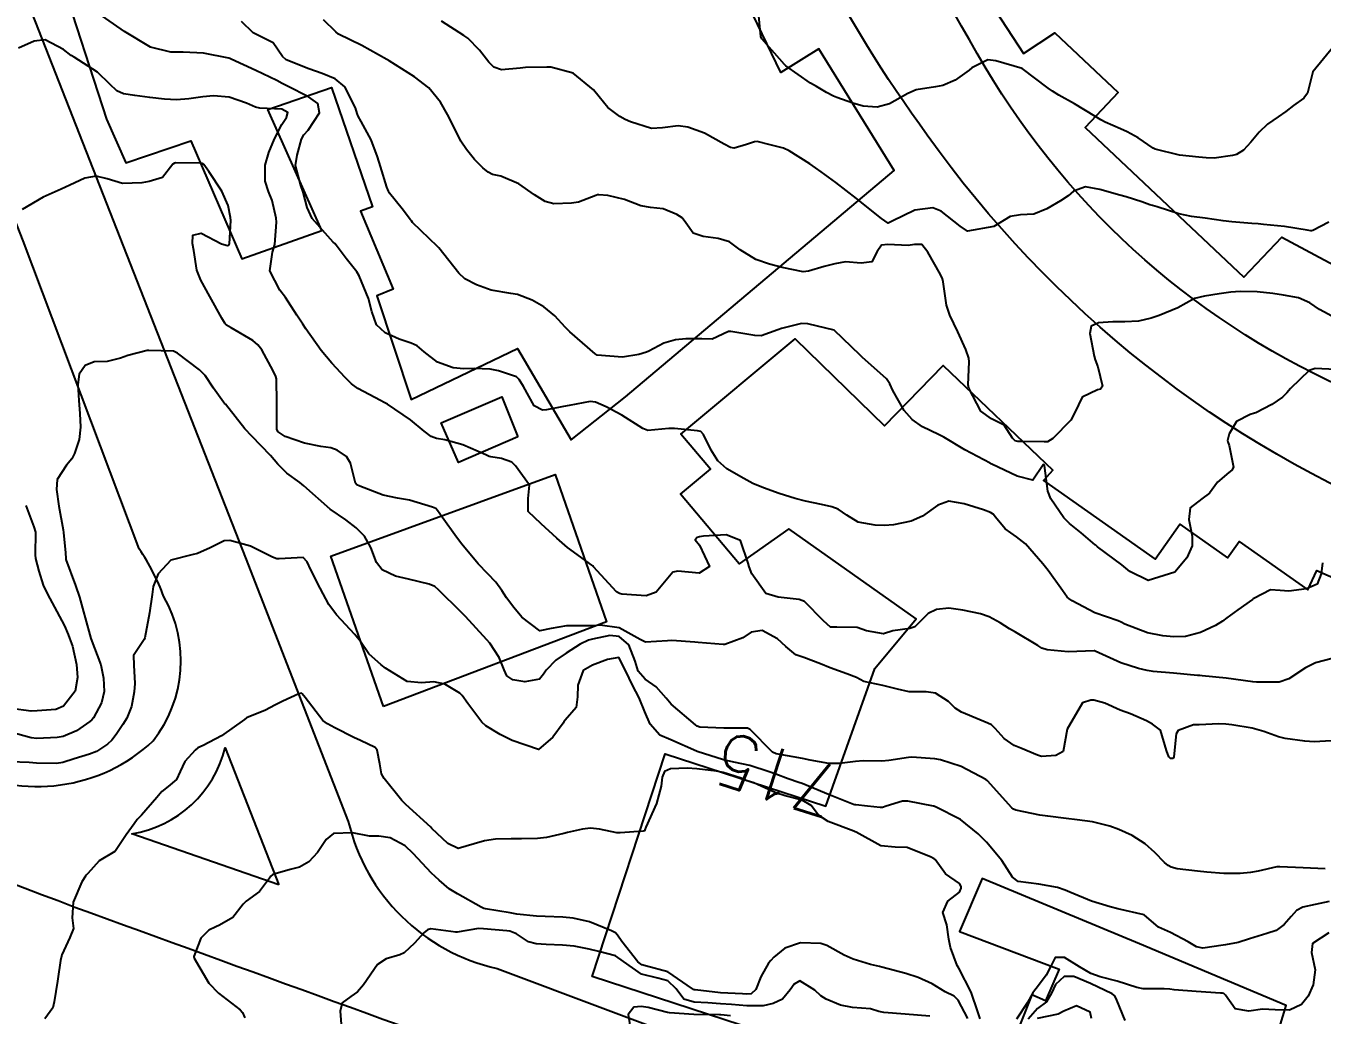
# Model space of a CAD drawing. Header units: metres. Extents: x 292545 to 299085, y 7450245 to 7463078.
# Drawn here: x 292804.7 to 292902.8, y 7462855.1 to 7462930.1 of the extents above; entities that cross this region are included whole.
import ezdxf
from ezdxf.enums import TextEntityAlignment as Align

# ---------------------------------------------------------------- set-up
doc = ezdxf.new("R2010")
doc.units = ezdxf.units.M
for name, color, linetype in [('Cotas', 45, 'Continuous'), ('Curvas de Nivel 1m', 11, 'Continuous'), ('Curvas de Nivel 5m', 15, 'Continuous'), ('Edificações', 30, 'Continuous'), ('Vias Primárias', 230, 'Continuous')]:
    doc.layers.add(name, color=color, linetype=linetype)
doc.styles.add('Style-STANDARD', font='STANDARD.shx')

msp = doc.modelspace()

# ---------------------------------------------------------------- linework, layer by layer
at = {"layer": 'Curvas de Nivel 1m', "flags": 128}
for points, elevation in [([(292902.843, 7462889.376), (292902.733, 7462888.559), (292902.442, 7462887.764), (292901.641, 7462887.41), (292900.299, 7462887.25), (292899.64, 7462887.286), (292898.915, 7462887.332), (292897.634, 7462886.692), (292897.592, 7462886.662), (292897.538, 7462886.621), (292896.437, 7462885.815), (292895.611, 7462885.212), (292895.282, 7462884.971), (292894.755, 7462884.653), (292893.597, 7462884.117), (292892.473, 7462883.803), (292891.594, 7462883.79), (292890.756, 7462883.864), (292889.597, 7462884.086), (292887.89, 7462884.737), (292887.605, 7462884.881), (292887.363, 7462884.986), (292885.615, 7462885.596), (292883.901, 7462886.514), (292883.631, 7462886.689), (292883.512, 7462886.791), (292883.15, 7462887.282), (292882.078, 7462888.806), (292881.661, 7462889.321), (292880.368, 7462890.823), (292879.688, 7462891.359), (292878.816, 7462891.965), (292878.078, 7462892.854), (292877.913, 7462893.065), (292877.706, 7462893.194), (292877.175, 7462893.399), (292875.713, 7462893.864), (292874.56, 7462894.046), (292873.712, 7462893.767), (292872.552, 7462892.917), (292871.699, 7462892.54), (292870.375, 7462892.265), (292869.696, 7462892.227), (292868.97, 7462892.236), (292867.698, 7462892.461), (292866.839, 7462892.989), (292866.176, 7462893.462), (292865.709, 7462893.628), (292864.908, 7462893.81), (292863.713, 7462894.054), (292862.932, 7462894.248), (292861.719, 7462894.636), (292860.519, 7462895.062), (292859.728, 7462895.408), (292859.041, 7462895.769), (292857.744, 7462896.508), (292857.056, 7462897.1), (292856.567, 7462897.913), (292855.993, 7462899.117), (292855.776, 7462899.34), (292855.525, 7462899.375), (292853.779, 7462899.556), (292853.353, 7462899.571), (292851.777, 7462899.399), (292851.379, 7462899.566), (292849.793, 7462900.559), (292848.617, 7462901.202), (292847.806, 7462901.56), (292847.411, 7462901.61), (292845.804, 7462901.308), (292845.385, 7462901.236), (292844.085, 7462900.97), (292843.798, 7462900.943), (292843.16, 7462901.266), (292842.355, 7462902.737), (292842.033, 7462903.278), (292841.825, 7462903.463), (292840.466, 7462903.938), (292839.83, 7462904.047), (292838.61, 7462904.097), (292837.834, 7462904.087), (292837.016, 7462904.157), (292835.841, 7462904.58), (292834.838, 7462905.365), (292834.305, 7462905.82), (292833.859, 7462906.013), (292832.931, 7462906.321), (292831.867, 7462906.81), (292831.215, 7462907.407), (292830.867, 7462908.426), (292830.63, 7462909.413), (292829.919, 7462911.132), (292829.746, 7462911.423), (292828.931, 7462912.433), (292828.182, 7462913.446), (292828.066, 7462913.57), (292827.945, 7462913.678), (292826.342, 7462915.466), (292825.975, 7462916.292), (292825.683, 7462917.473), (292825.503, 7462917.97), (292825.099, 7462919.479), (292825.229, 7462920.274), (292825.555, 7462921.475), (292825.723, 7462921.796), (292826.05, 7462922.156), (292826.905, 7462923.457), (292826.782, 7462924.171), (292826.075, 7462924.683), (292824.485, 7462925.486), (292824.086, 7462925.696), (292823.671, 7462925.914), (292822.1, 7462926.664), (292820.226, 7462927.539), (292820.113, 7462927.593), (292820.035, 7462927.619), (292818.117, 7462927.978), (292816.592, 7462928.058), (292816.118, 7462928.056), (292815.643, 7462928.069), (292814.121, 7462928.441), (292812.133, 7462929.63), (292810.153, 7462931.005)], 719), ([(292903.883, 7462907.888), (292902.62, 7462908.563), (292901.898, 7462909.086), (292901.035, 7462909.445), (292899.904, 7462909.649), (292899.085, 7462909.782), (292897.906, 7462909.91), (292896.606, 7462909.933), (292895.905, 7462909.889), (292895.011, 7462909.76), (292893.902, 7462909.588), (292893.166, 7462909.412), (292891.893, 7462908.69), (292890.47, 7462908.118), (292889.881, 7462907.911), (292888.907, 7462907.695), (292887.876, 7462907.633), (292886.976, 7462907.649), (292885.875, 7462907.57), (292885.336, 7462907.3), (292885.232, 7462906.766), (292885.567, 7462905.042), (292885.643, 7462904.762), (292885.838, 7462904.228), (292886.196, 7462902.756), (292886.028, 7462902.549), (292885.819, 7462902.48), (292884.646, 7462901.936), (292884.089, 7462900.777), (292883.787, 7462900.198), (292882.441, 7462898.803), (292882.015, 7462898.563), (292881.77, 7462898.554), (292880.015, 7462898.583), (292879.77, 7462898.579), (292879.574, 7462898.636), (292879.381, 7462898.836), (292878.751, 7462899.813), (292877.787, 7462900.296), (292876.976, 7462900.868), (292876.075, 7462902.621), (292876.027, 7462902.878), (292876.096, 7462904.622), (292876.078, 7462904.878), (292875.853, 7462905.541), (292875.243, 7462906.886), (292874.626, 7462908.152), (292874.367, 7462908.895), (292874.134, 7462910.674), (292874.08, 7462910.898), (292873.918, 7462911.217), (292872.956, 7462912.915), (292872.518, 7462913.491), (292871.949, 7462913.508), (292871.469, 7462913.413), (292869.948, 7462913.507), (292869.447, 7462913.456), (292869.141, 7462912.958), (292868.714, 7462912.18), (292867.93, 7462912.086), (292866.744, 7462912.174), (292865.928, 7462912.024), (292865.109, 7462911.825), (292863.92, 7462911.466), (292863.516, 7462911.427), (292861.924, 7462911.752), (292860.968, 7462912.013), (292859.932, 7462912.351), (292858.762, 7462913.082), (292857.949, 7462913.702), (292857.091, 7462913.959), (292855.953, 7462914.112), (292855.186, 7462914.353), (292854.631, 7462915.13), (292854.356, 7462915.522), (292853.973, 7462915.781), (292852.925, 7462916.204), (292851.98, 7462916.304), (292851.238, 7462916.427), (292849.989, 7462916.905), (292848.732, 7462917.203), (292848.053, 7462917.269), (292847.993, 7462917.266), (292847.948, 7462917.256), (292847.836, 7462917.212), (292846.511, 7462916.699), (292845.984, 7462916.625), (292844.655, 7462916.577), (292843.985, 7462916.747), (292843.176, 7462917.268), (292842.001, 7462918.098), (292840.624, 7462918.677), (292840.008, 7462918.801), (292839.671, 7462918.967), (292839.27, 7462919.311), (292838.638, 7462919.939), (292838.027, 7462920.689), (292837.618, 7462921.334), (292837.169, 7462922.216), (292836.608, 7462923.345), (292836.072, 7462924.275), (292835.188, 7462925.359), (292834.095, 7462926.2), (292832.188, 7462927.399), (292832.144, 7462927.43), (292832.113, 7462927.448), (292832.001, 7462927.514), (292830.124, 7462928.566), (292828.348, 7462929.438), (292828.134, 7462929.597), (292827.204, 7462930.514)], 721), ([(292903.329, 7462915.197), (292902.101, 7462914.569), (292902.001, 7462914.531), (292901.962, 7462914.527), (292901.695, 7462914.573), (292899.966, 7462914.85), (292898.373, 7462915.02), (292897.967, 7462915.051), (292897.501, 7462915.091), (292895.969, 7462915.206), (292895.332, 7462915.284), (292893.971, 7462915.485), (292892.917, 7462915.62), (292891.974, 7462915.815), (292890.337, 7462916.348), (292889.98, 7462916.459), (292889.781, 7462916.513), (292889.171, 7462916.722), (292887.988, 7462917.108), (292887.492, 7462917.244), (292885.996, 7462917.662), (292884.895, 7462917.876), (292883.994, 7462917.534), (292883.592, 7462917.183), (292882.998, 7462916.795), (292881.977, 7462916.191), (292881.001, 7462915.792), (292879.972, 7462915.732), (292879.189, 7462915.619), (292877.963, 7462914.85), (292875.959, 7462914.51), (292875.408, 7462914.886), (292873.974, 7462916.028), (292873.331, 7462916.264), (292871.975, 7462916.085), (292870.273, 7462915.253), (292869.964, 7462915.106), (292869.449, 7462915.475), (292867.98, 7462916.641), (292867.8, 7462916.792), (292867.568, 7462916.976), (292866.001, 7462918.193), (292864.888, 7462919.011), (292864.019, 7462919.611), (292862.47, 7462920.594), (292862.03, 7462920.791), (292861.83, 7462920.842), (292861.02, 7462921.055), (292860.036, 7462921.286), (292859.834, 7462921.274), (292859.246, 7462921.078), (292858.314, 7462920.803), (292858.03, 7462920.837), (292857.543, 7462921.095), (292856.045, 7462921.922), (292854.791, 7462922.39), (292854.053, 7462922.472), (292852.878, 7462922.324), (292852.05, 7462922.28), (292850.454, 7462922.779), (292850.06, 7462922.969), (292849.638, 7462923.186), (292848.739, 7462923.87), (292848.078, 7462924.686), (292847.662, 7462925.214), (292846.102, 7462926.481), (292844.431, 7462926.932), (292844.108, 7462926.93), (292842.493, 7462926.89), (292842.107, 7462926.862), (292840.677, 7462926.721), (292840.107, 7462926.925), (292839.739, 7462927.306), (292839.022, 7462928.217), (292838.131, 7462929.116), (292837.846, 7462929.333), (292836.144, 7462930.409)], 722), ([(292903.728, 7462928.546), (292902.103, 7462926.57), (292901.703, 7462924.958), (292901.429, 7462924.577), (292900.647, 7462924.012), (292900.068, 7462923.574), (292899.49, 7462923.17), (292898.684, 7462922.611), (292898.047, 7462922.003), (292897.429, 7462921.236), (292896.858, 7462920.632), (292896.344, 7462920.323), (292896.029, 7462920.225), (292894.644, 7462920.037), (292894.027, 7462920.06), (292893.471, 7462920.112), (292892.029, 7462920.272), (292890.18, 7462920.709), (292890.034, 7462920.783), (292888.882, 7462921.568), (292888.046, 7462922.034), (292887.555, 7462922.245), (292886.387, 7462922.755), (292886.056, 7462922.935), (292885.601, 7462923.223), (292884.074, 7462924.152), (292882.887, 7462924.798), (292882.392, 7462925.111), (292882.088, 7462925.344), (292880.103, 7462926.83), (292878.111, 7462927.411), (292877.496, 7462927.475), (292876.304, 7462926.877), (292876.101, 7462926.701), (292875.045, 7462925.939), (292874.089, 7462925.545), (292873.544, 7462925.449), (292872.086, 7462925.221), (292871.449, 7462924.93), (292870.075, 7462924.156), (292869.128, 7462923.904), (292868.073, 7462923.979), (292867.283, 7462924.19), (292866.079, 7462924.621), (292865.815, 7462924.729), (292865.301, 7462925.002), (292864.527, 7462925.453), (292864.09, 7462925.712), (292862.22, 7462927.039), (292862.104, 7462927.136), (292860.385, 7462929.066), (292860.311, 7462929.244), (292860.153, 7462931.07)], 723), ([(292903.577, 7462882.14), (292902.326, 7462881.808), (292901.566, 7462881.425), (292900.291, 7462880.589), (292899.559, 7462880.347), (292897.837, 7462880.339), (292897.559, 7462880.373), (292895.563, 7462880.65), (292893.73, 7462880.833), (292893.565, 7462880.842), (292893.388, 7462880.849), (292891.566, 7462881.021), (292890.022, 7462881.168), (292889.568, 7462881.233), (292888.922, 7462881.374), (292887.574, 7462881.823), (292885.638, 7462882.704), (292885.583, 7462882.732), (292885.554, 7462882.731), (292883.581, 7462882.647), (292882.006, 7462882.806), (292881.584, 7462882.936), (292881.281, 7462883.118), (292879.596, 7462884.148), (292879.158, 7462884.396), (292878.441, 7462884.847), (292877.61, 7462885.307), (292876.955, 7462885.525), (292875.617, 7462885.81), (292874.56, 7462885.949), (292873.617, 7462885.849), (292872.992, 7462885.537), (292872.37, 7462884.922), (292871.981, 7462884.545), (292871.598, 7462884.424), (292870.316, 7462884.23), (292869.599, 7462884.019), (292868.325, 7462884.246), (292867.605, 7462884.483), (292866.085, 7462884.516), (292865.606, 7462884.525), (292865.064, 7462885.005), (292863.627, 7462886.45), (292863.217, 7462886.614), (292861.63, 7462886.798), (292860.697, 7462887.059), (292859.648, 7462888.551), (292859.44, 7462889.072), (292859.369, 7462889.361), (292858.771, 7462891.079), (292857.687, 7462891.504), (292855.99, 7462891.419), (292855.685, 7462891.353), (292855.501, 7462891.306), (292855.349, 7462891.123), (292855.677, 7462890.727), (292856.424, 7462889.108), (292855.648, 7462888.604), (292854.027, 7462888.758), (292853.648, 7462888.691), (292852.404, 7462887.158), (292851.63, 7462886.884), (292849.8, 7462887.02), (292849.632, 7462887.072), (292849.406, 7462887.192), (292847.652, 7462889.09), (292847.595, 7462889.153), (292847.529, 7462889.212), (292845.673, 7462890.557), (292844.874, 7462891.248), (292843.694, 7462892.352), (292842.712, 7462893.27), (292842.718, 7462894.27), (292842.818, 7462895.269), (292841.748, 7462896.746), (292841.467, 7462897.001), (292840.686, 7462897.296), (292839.867, 7462897.421), (292839.754, 7462897.452), (292839.491, 7462897.577), (292837.763, 7462898.312), (292836.403, 7462898.708), (292835.767, 7462898.801), (292835.355, 7462898.943), (292834.832, 7462899.364), (292833.786, 7462900.226), (292832.051, 7462901.398), (292831.804, 7462901.538), (292831.535, 7462901.674), (292829.815, 7462902.597), (292829.331, 7462902.94), (292828.858, 7462903.434), (292827.839, 7462904.513), (292827.046, 7462905.458), (292825.869, 7462907.122), (292825.634, 7462907.472), (292825.202, 7462908.154), (292824.329, 7462909.486), (292823.901, 7462910.042), (292823.148, 7462911.502), (292823.344, 7462912.906), (292823.515, 7462913.496), (292823.659, 7462915.194), (292823.63, 7462915.495), (292823.316, 7462916.83), (292823.045, 7462917.504), (292822.788, 7462918.296), (292822.803, 7462919.508), (292823.076, 7462920.456), (292823.511, 7462921.498), (292824.054, 7462922.584), (292824.418, 7462923.128), (292824.509, 7462923.486), (292824.065, 7462923.744), (292822.383, 7462923.832), (292822.067, 7462923.888), (292821.386, 7462924.21), (292820.074, 7462924.657), (292818.874, 7462924.753), (292818.074, 7462924.672), (292817.021, 7462924.524), (292816.072, 7462924.451), (292815.168, 7462924.503), (292814.073, 7462924.632), (292812.915, 7462924.781), (292812.076, 7462924.916), (292811.57, 7462925.129), (292811.035, 7462925.646), (292810.096, 7462926.541), (292808.336, 7462927.678), (292808.114, 7462927.823), (292807.535, 7462928.269), (292806.126, 7462928.989), (292805.311, 7462928.899), (292804.119, 7462928.364)], 718), ([(292903.503, 7462875.917), (292902.224, 7462875.841), (292901.502, 7462875.87), (292900.021, 7462876.077), (292899.507, 7462876.21), (292898.398, 7462876.611), (292897.515, 7462876.87), (292895.989, 7462877.115), (292895.518, 7462877.169), (292894.987, 7462877.187), (292893.517, 7462877.126), (292893.083, 7462877.109), (292891.912, 7462876.686), (292891.766, 7462876.431), (292891.596, 7462874.689), (292891.561, 7462874.61), (292891.482, 7462874.559), (292891.347, 7462874.558), (292891.201, 7462874.694), (292891.026, 7462875.161), (292890.584, 7462876.704), (292889.984, 7462877.18), (292889.52, 7462877.41), (292888.311, 7462877.946), (292887.528, 7462878.24), (292886.37, 7462878.752), (292885.536, 7462878.98), (292885.304, 7462878.996), (292884.684, 7462878.773), (292883.513, 7462876.79), (292883.201, 7462875.088), (292882.66, 7462874.798), (292881.576, 7462874.725), (292881.492, 7462874.737), (292881.268, 7462874.813), (292880.018, 7462875.352), (292879.5, 7462875.546), (292878.749, 7462876.085), (292878.067, 7462876.852), (292877.786, 7462877.127), (292877.517, 7462877.251), (292876.897, 7462877.488), (292875.525, 7462878.072), (292875.027, 7462878.387), (292874.526, 7462878.895), (292873.542, 7462879.509), (292872.832, 7462879.629), (292871.543, 7462879.623), (292870.656, 7462879.829), (292869.55, 7462880.087), (292868.123, 7462880.403), (292867.559, 7462880.695), (292866.836, 7462880.987), (292865.567, 7462881.435), (292864.827, 7462881.75), (292863.575, 7462882.224), (292862.97, 7462882.422), (292862.222, 7462883.04), (292861.592, 7462883.635), (292860.412, 7462884.251), (292859.599, 7462884.147), (292858.952, 7462883.717), (292857.585, 7462883.201), (292857.479, 7462883.197), (292855.587, 7462883.36), (292855.326, 7462883.384), (292853.589, 7462883.512), (292853.254, 7462883.479), (292851.586, 7462883.367), (292851.177, 7462883.586), (292849.602, 7462884.473), (292848.148, 7462884.662), (292847.604, 7462884.626), (292846.211, 7462884.624), (292845.603, 7462884.607), (292844.437, 7462884.415), (292843.597, 7462884.227), (292842.217, 7462885.274), (292841.62, 7462886.001), (292841.078, 7462886.739), (292840.711, 7462887.294), (292840.257, 7462887.919), (292839.652, 7462888.561), (292838.932, 7462889.317), (292837.678, 7462890.811), (292837.273, 7462891.334), (292836.185, 7462892.858), (292835.846, 7462893.349), (292835.705, 7462893.49), (292835.467, 7462893.593), (292833.714, 7462894.142), (292832.821, 7462894.285), (292831.72, 7462894.518), (292829.954, 7462895.194), (292829.731, 7462895.299), (292829.632, 7462895.422), (292829.255, 7462896.934), (292828.951, 7462897.432), (292828.24, 7462897.925), (292827.759, 7462898.086), (292827.009, 7462898.209), (292825.763, 7462898.442), (292824.315, 7462898.944), (292823.78, 7462899.297), (292823.667, 7462899.492), (292823.67, 7462901.36), (292823.672, 7462901.492), (292823.649, 7462903.321), (292823.61, 7462903.493), (292823.391, 7462903.935), (292822.55, 7462905.51), (292822.242, 7462905.899), (292821.86, 7462906.22), (292820.219, 7462907.187), (292819.871, 7462907.395), (292819.791, 7462907.46), (292819.735, 7462907.541), (292819.504, 7462907.916), (292818.606, 7462909.553), (292817.911, 7462910.792), (292817.623, 7462911.565), (292817.405, 7462913.035), (292817.305, 7462913.57), (292817.315, 7462914.207), (292817.955, 7462914.356), (292819.492, 7462913.545), (292819.942, 7462913.41), (292820.037, 7462913.444), (292820.097, 7462913.538), (292820.184, 7462915.323), (292820.174, 7462915.538), (292819.982, 7462916.45), (292819.506, 7462917.545), (292818.541, 7462919.021), (292818.142, 7462919.559), (292818.014, 7462919.642), (292817.916, 7462919.659), (292816.014, 7462919.673), (292815.941, 7462919.663), (292815.813, 7462919.592), (292815.023, 7462918.58), (292814, 7462918.272), (292813.447, 7462918.167), (292811.998, 7462918.117), (292810.827, 7462918.473), (292810.003, 7462918.66), (292809.153, 7462918.517), (292807.996, 7462917.981), (292807.34, 7462917.69), (292805.987, 7462917.073), (292804.398, 7462916.146)], 717), ([(292903.052, 7462866.217), (292901.39, 7462866.293), (292899.614, 7462866.374), (292899.39, 7462866.355), (292897.978, 7462866.023), (292897.386, 7462865.935), (292896.611, 7462865.857), (292895.385, 7462865.846), (292894.092, 7462865.957), (292893.387, 7462866.039), (292891.852, 7462866.222), (292891.389, 7462866.332), (292891.161, 7462866.464), (292890.885, 7462866.698), (292890.15, 7462867.458), (292889.407, 7462868.109), (292888.429, 7462868.73), (292887.42, 7462869.192), (292886.739, 7462869.431), (292885.428, 7462869.772), (292884.281, 7462869.926), (292883.431, 7462870.021), (292882.05, 7462870.188), (292881.435, 7462870.274), (292879.63, 7462870.648), (292879.441, 7462870.731), (292879.315, 7462870.841), (292877.943, 7462872.37), (292877.507, 7462872.86), (292877.463, 7462872.897), (292877.353, 7462872.973), (292875.479, 7462873.955), (292873.933, 7462874.457), (292873.487, 7462874.534), (292871.753, 7462874.663), (292871.489, 7462874.652), (292870.015, 7462874.415), (292869.484, 7462874.371), (292868.073, 7462874.382), (292867.483, 7462874.338), (292866.284, 7462874.188), (292865.481, 7462874.2), (292864.063, 7462874.435), (292863.486, 7462874.566), (292861.641, 7462874.897), (292861.491, 7462874.93), (292861.193, 7462875.053), (292859.51, 7462876.773), (292859.306, 7462876.869), (292857.511, 7462876.876), (292855.699, 7462876.93), (292855.512, 7462877.024), (292855.375, 7462877.121), (292853.536, 7462878.69), (292853.166, 7462879.146), (292852.401, 7462880.006), (292851.557, 7462880.572), (292851.039, 7462881.175), (292850.798, 7462881.95), (292850.338, 7462883.182), (292849.592, 7462883.812), (292848.898, 7462883.892), (292847.589, 7462883.6), (292847.283, 7462883.519), (292846.647, 7462883.224), (292845.576, 7462882.55), (292844.804, 7462882.014), (292844.061, 7462881.255), (292843.868, 7462880.949), (292843.556, 7462880.58), (292842.462, 7462880.363), (292841.555, 7462880.514), (292841.101, 7462880.83), (292840.878, 7462881.29), (292840.504, 7462882.228), (292839.798, 7462883.307), (292839.587, 7462883.556), (292837.952, 7462885.327), (292837.616, 7462885.675), (292835.917, 7462887.347), (292835.636, 7462887.582), (292835.214, 7462887.782), (292833.645, 7462888.158), (292832.671, 7462888.366), (292831.655, 7462888.847), (292831.225, 7462889.407), (292830.803, 7462890.542), (292830.323, 7462891.414), (292829.689, 7462892.037), (292828.904, 7462892.641), (292827.703, 7462893.45), (292825.729, 7462895.23), (292825.408, 7462895.475), (292824.429, 7462896.179), (292823.747, 7462896.865), (292823.209, 7462897.505), (292821.775, 7462898.979), (292821.263, 7462899.525), (292819.801, 7462901.394), (292819.727, 7462901.465), (292819.631, 7462901.543), (292818.871, 7462902.611), (292818.239, 7462903.564), (292817.829, 7462904.005), (292816.156, 7462905.279), (292815.85, 7462905.411), (292813.981, 7462905.479), (292813.851, 7462905.465), (292812.397, 7462905.08), (292811.842, 7462904.882), (292810.844, 7462904.644), (292809.837, 7462904.61), (292809.161, 7462904.339), (292808.717, 7462903.671), (292808.599, 7462902.888), (292808.682, 7462901.671), (292808.755, 7462900.709), (292808.817, 7462899.67), (292808.718, 7462898.722), (292808.367, 7462897.674), (292808.16, 7462897.265), (292807.744, 7462896.781), (292807.045, 7462895.69), (292806.984, 7462894.95), (292807.185, 7462893.688), (292807.496, 7462891.881), (292807.521, 7462891.692), (292807.668, 7462890.155), (292807.701, 7462889.727), (292807.703, 7462889.689), (292807.712, 7462889.64), (292808.435, 7462887.678), (292808.741, 7462886.79), (292809.037, 7462885.669), (292809.158, 7462885.217), (292809.593, 7462883.66), (292810.35, 7462881.652), (292810.555, 7462880.647), (292810.599, 7462879.649), (292810.412, 7462878.774), (292809.79, 7462877.657), (292809.672, 7462877.507), (292809.519, 7462877.369), (292808.51, 7462876.673), (292807.501, 7462876.229), (292807.043, 7462876.151), (292805.499, 7462876.09), (292805.075, 7462876.138), (292803.505, 7462876.565)], 716), ([(292804.68, 7462893.72), (292805.282, 7462892.121), (292805.396, 7462891.713), (292805.385, 7462889.993), (292805.415, 7462889.712), (292805.649, 7462888.758), (292805.994, 7462887.706), (292806.304, 7462887.025), (292807.031, 7462885.696), (292807.602, 7462884.62), (292807.877, 7462883.967), (292807.982, 7462883.684), (292808.198, 7462883.067), (292808.518, 7462881.676), (292808.584, 7462880.705), (292808.407, 7462879.677), (292807.531, 7462878.538), (292806.943, 7462878.282), (292805.528, 7462878.171), (292805.082, 7462878.16), (292803.529, 7462878.361)], 717), ([(292876.927, 7462854.863), (292876.753, 7462855.37), (292876.255, 7462856.87), (292875.3, 7462858.687), (292875.196, 7462858.882), (292874.672, 7462860.246), (292874.546, 7462860.892), (292874.411, 7462861.971), (292874.101, 7462862.899), (292874.484, 7462863.765), (292875.366, 7462864.449), (292875.493, 7462864.757), (292875.483, 7462864.879), (292875.375, 7462865.1), (292874.315, 7462865.829), (292873.509, 7462866.908), (292873.447, 7462866.963), (292873.394, 7462866.995), (292873.213, 7462867.095), (292871.406, 7462867.824), (292870.493, 7462867.853), (292869.408, 7462867.955), (292867.539, 7462868.978), (292867.458, 7462869.014), (292867.423, 7462869.027), (292867.35, 7462869.055), (292865.431, 7462869.789), (292864.694, 7462870.269), (292864.122, 7462871.013), (292863.447, 7462871.422), (292862.154, 7462871.743), (292861.452, 7462871.977), (292859.793, 7462872.733), (292859.46, 7462872.821), (292859.253, 7462872.866), (292858.832, 7462873.079), (292857.469, 7462873.516), (292856.957, 7462873.619), (292855.473, 7462873.782), (292854.756, 7462873.845), (292853.473, 7462873.796), (292853.023, 7462873.593), (292852.849, 7462873.149), (292852.766, 7462872.46), (292852.415, 7462871.155), (292851.62, 7462869.362), (292851.549, 7462869.168), (292851.506, 7462869.084), (292851.421, 7462869.055), (292849.674, 7462868.933), (292849.419, 7462868.938), (292848.116, 7462869.203), (292847.424, 7462869.301), (292846.831, 7462869.219), (292845.695, 7462868.959), (292845.418, 7462868.897), (292844.09, 7462868.576), (292843.412, 7462868.499), (292842.203, 7462868.487), (292841.411, 7462868.495), (292840.243, 7462868.469), (292839.408, 7462868.337), (292838.619, 7462868.104), (292837.399, 7462867.762), (292836.617, 7462868.13), (292835.422, 7462869.268), (292835.329, 7462869.361), (292833.44, 7462871.081), (292833.135, 7462871.383), (292831.814, 7462873.051), (292831.607, 7462873.399), (292831.481, 7462874.164), (292831.278, 7462875.19), (292831.127, 7462875.405), (292830.014, 7462875.938), (292829.5, 7462876.162), (292828.064, 7462876.888), (292827.51, 7462877.198), (292827.16, 7462877.454), (292825.814, 7462879.192), (292825.605, 7462879.469), (292825.543, 7462879.513), (292825.334, 7462879.473), (292824.123, 7462878.903), (292823.529, 7462878.605), (292822.812, 7462878.219), (292821.516, 7462877.705), (292821.385, 7462877.651), (292821.217, 7462877.523), (292819.5, 7462876.293), (292818.088, 7462875.564), (292817.695, 7462875.363), (292817.489, 7462875.202), (292816.719, 7462874.339), (292816.355, 7462873.581), (292816.073, 7462872.975), (292815.456, 7462872.437), (292814.972, 7462872.075), (292814.582, 7462871.603), (292813.429, 7462870.269), (292813.114, 7462869.935), (292812.873, 7462869.625), (292812.266, 7462868.779), (292811.521, 7462867.639), (292811.471, 7462867.57), (292811.401, 7462867.518), (292810.225, 7462866.817), (292809.376, 7462865.864), (292809.278, 7462865.758), (292809.18, 7462865.663), (292808.925, 7462865.223), (292808.247, 7462863.677), (292808.175, 7462862.511), (292808.29, 7462861.68), (292807.996, 7462861.01), (292807.41, 7462859.689), (292807.384, 7462859.607), (292807.299, 7462859.261), (292807.099, 7462857.877), (292807.079, 7462857.692), (292806.827, 7462856.127), (292806.711, 7462855.695), (292806.108, 7462854.838)], 714), ([(292875.987, 7462854.873), (292875.267, 7462856.273), (292874.952, 7462856.567), (292874.265, 7462856.895), (292873.282, 7462857.512), (292872.228, 7462857.982), (292871.293, 7462858.29), (292869.483, 7462858.774), (292869.301, 7462858.817), (292868.636, 7462858.967), (292867.307, 7462859.369), (292866.63, 7462859.666), (292865.317, 7462860.406), (292864.87, 7462860.558), (292863.319, 7462860.601), (292862.142, 7462860.214), (292861.308, 7462859.533), (292861.076, 7462859.281), (292860.9, 7462859.054), (292860.31, 7462858.037), (292859.947, 7462857.063), (292859.602, 7462856.735), (292859.269, 7462856.712), (292858.93, 7462856.736), (292857.27, 7462856.823), (292855.35, 7462857.042), (292855.272, 7462857.045), (292855.216, 7462857.064), (292855.151, 7462857.121), (292853.292, 7462858.413), (292851.59, 7462858.874), (292851.3, 7462858.951), (292851.011, 7462859.173), (292849.791, 7462860.712), (292849.476, 7462861.188), (292849.325, 7462861.356), (292849.008, 7462861.515), (292847.337, 7462862.191), (292846.111, 7462862.463), (292845.342, 7462862.538), (292844.001, 7462862.595), (292843.343, 7462862.62), (292841.847, 7462862.781), (292841.347, 7462862.867), (292839.472, 7462863.188), (292839.351, 7462863.213), (292839.153, 7462863.312), (292837.363, 7462864.317), (292836.714, 7462864.688), (292835.958, 7462865.351), (292835.658, 7462865.638), (292835.378, 7462865.885), (292833.988, 7462867.374), (292833.402, 7462867.956), (292832.247, 7462868.555), (292831.412, 7462868.676), (292830.693, 7462868.689), (292829.418, 7462868.936), (292827.972, 7462868.89), (292827.413, 7462868.427), (292826.762, 7462867.46), (292826.112, 7462866.75), (292825.386, 7462866.334), (292824.699, 7462866.171), (292823.377, 7462865.793), (292823.223, 7462865.653), (292823.116, 7462865.503), (292822.375, 7462864.497), (292821.355, 7462863.757), (292821.124, 7462863.523), (292820.348, 7462862.525), (292819.329, 7462861.948), (292819.054, 7462861.826), (292818.538, 7462861.558), (292817.921, 7462860.96), (292817.405, 7462859.569), (292817.431, 7462859.44), (292818.521, 7462857.558), (292819.272, 7462856.798), (292820.912, 7462855.525), (292821.069, 7462855.341), (292821.247, 7462854.927)], 713), ([(292873.11, 7462855.056), (292871.256, 7462855.2), (292869.626, 7462855.324), (292869.257, 7462855.413), (292868.618, 7462855.608), (292867.26, 7462855.701), (292866.357, 7462855.894), (292865.266, 7462856.345), (292864.854, 7462856.592), (292864.409, 7462857.013), (292863.283, 7462857.724), (292862.833, 7462857.481), (292862.551, 7462857.037), (292861.963, 7462856.346), (292861.263, 7462856.014), (292860.486, 7462855.832), (292859.261, 7462855.842), (292858.11, 7462855.936), (292857.262, 7462855.989), (292856.307, 7462856.065), (292855.263, 7462856.108), (292854.486, 7462856.352), (292853.914, 7462857.134), (292853.282, 7462857.718), (292852.515, 7462857.921), (292851.289, 7462858.237), (292849.936, 7462859.184), (292849.307, 7462859.624), (292848.057, 7462859.956), (292847.312, 7462860.117), (292846.181, 7462860.364), (292845.315, 7462860.432), (292844.081, 7462860.487), (292843.316, 7462860.53), (292842.723, 7462860.675), (292841.821, 7462861.283), (292841.326, 7462861.487), (292841.096, 7462861.522), (292839.328, 7462861.663), (292838.952, 7462861.691), (292837.324, 7462861.422), (292837.239, 7462861.417), (292835.327, 7462861.661), (292835.088, 7462861.601), (292834.797, 7462861.365), (292834.103, 7462860.584), (292833.308, 7462859.855), (292832.994, 7462859.696), (292831.965, 7462859.393), (292831.298, 7462858.959), (292830.229, 7462857.421), (292829.794, 7462856.906), (292829.27, 7462856.545), (292828.634, 7462856.065), (292828.47, 7462855.438), (292828.562, 7462854.115)], 712), ([(292903.331, 7462861.352), (292902.097, 7462860.568), (292902.012, 7462859.87), (292902.302, 7462858.565), (292902.145, 7462857.43), (292901.759, 7462856.573), (292901.266, 7462855.938), (292900.346, 7462855.506), (292899.262, 7462855.531), (292898.301, 7462855.571), (292897.261, 7462855.435), (292896.228, 7462855.6), (292895.503, 7462856.647), (292895.384, 7462856.758), (292895.274, 7462856.789), (292895.12, 7462856.806), (292893.275, 7462856.919), (292891.626, 7462857.045), (292891.277, 7462857.089), (292890.857, 7462857.126), (292889.279, 7462857.112), (292888.783, 7462857.222), (292887.287, 7462857.705), (292886.012, 7462858.039), (292885.296, 7462858.295), (292884.45, 7462858.779), (292883.31, 7462859.492), (292882.609, 7462859.498), (292882.247, 7462858.801), (292881.927, 7462858.17), (292881.28, 7462857.268), (292881.059, 7462857.03), (292880.923, 7462856.815), (292880.519, 7462856.075), (292879.682, 7462854.834)], 714), ([(292887.91, 7462854.733), (292887.268, 7462856.262), (292887.119, 7462856.59), (292886.915, 7462856.745), (292885.284, 7462857.534), (292884.007, 7462858.068), (292883.292, 7462858.061), (292882.636, 7462857.443), (292882.317, 7462856.8), (292881.943, 7462856.127), (292881.261, 7462855.645), (292880.571, 7462854.82)], 713), ([(292858.031, 7462855.088), (292857.302, 7462855.148), (292857.253, 7462855.152), (292857.2, 7462855.154), (292855.253, 7462855.173), (292853.402, 7462855.296), (292853.255, 7462855.319), (292851.803, 7462855.707), (292851.259, 7462855.794), (292850.703, 7462855.731), (292850.279, 7462855.18), (292850.49, 7462853.928)], 711), ([(292885.363, 7462854.877), (292885.259, 7462855.353), (292884.217, 7462855.827), (292883.259, 7462855.439), (292882.837, 7462855.214), (292881.254, 7462854.871)], 712)]:
    msp.add_lwpolyline(points, dxfattribs=dict(at, elevation=elevation))
at = {"layer": 'Curvas de Nivel 5m', "flags": 128}
for points, elevation in [([(292903.838, 7462904.04), (292902.29, 7462904.114), (292901.837, 7462903.965), (292900.413, 7462902.591), (292900.144, 7462902.269), (292899.813, 7462901.922), (292899.021, 7462901.391), (292897.795, 7462900.743), (292897.705, 7462900.71), (292897.37, 7462900.624), (292896.325, 7462900.097), (292895.778, 7462899.145), (292895.656, 7462898.642), (292895.67, 7462898.54), (292895.769, 7462898.266), (292896.111, 7462896.636), (292895.991, 7462896.396), (292895.747, 7462896.228), (292894.895, 7462895.493), (292894.3, 7462894.661), (292893.719, 7462894.231), (292892.838, 7462893.552), (292892.729, 7462892.68), (292892.967, 7462891.394), (292892.971, 7462890.677), (292892.572, 7462889.773), (292891.653, 7462888.69), (292889.646, 7462888.05), (292888.258, 7462888.734), (292887.658, 7462889.242), (292885.823, 7462890.607), (292885.673, 7462890.72), (292885.65, 7462890.737), (292885.626, 7462890.761), (292884.58, 7462891.665), (292883.699, 7462892.377), (292883.272, 7462892.794), (292882.285, 7462894.236), (292882.055, 7462894.807), (292881.802, 7462896.76), (292881.781, 7462896.81), (292881.753, 7462896.826), (292881.737, 7462896.826), (292881.709, 7462896.81), (292880.906, 7462895.647), (292879.74, 7462895.96), (292877.819, 7462896.859), (292877.772, 7462896.879), (292877.753, 7462896.891), (292877.691, 7462896.924), (292875.764, 7462897.95), (292874.176, 7462898.896), (292873.775, 7462899.111), (292872.559, 7462899.696), (292871.786, 7462900.239), (292871.163, 7462900.936), (292870.327, 7462902.433), (292870.085, 7462902.947), (292869.827, 7462903.326), (292867.997, 7462904.968), (292867.845, 7462905.108), (292865.873, 7462907), (292863.878, 7462907.49), (292863.394, 7462907.509), (292861.874, 7462907.137), (292861.614, 7462907.044), (292860.345, 7462906.583), (292859.866, 7462906.606), (292858.039, 7462906.919), (292857.87, 7462906.905), (292856.644, 7462906.325), (292855.861, 7462906.343), (292854.639, 7462906.355), (292853.86, 7462906.265), (292852.972, 7462906.033), (292851.847, 7462905.421), (292851.673, 7462905.335), (292851.078, 7462905.171), (292849.841, 7462904.963), (292847.931, 7462905.12), (292847.842, 7462905.163), (292847.776, 7462905.211), (292845.868, 7462906.886), (292845.514, 7462907.235), (292844.719, 7462908.085), (292843.888, 7462908.78), (292843.012, 7462909.269), (292841.899, 7462909.7), (292841.39, 7462909.796), (292839.904, 7462910.041), (292838.79, 7462910.437), (292837.917, 7462910.909), (292837.465, 7462911.335), (292835.942, 7462913.239), (292835.888, 7462913.296), (292835.829, 7462913.351), (292833.961, 7462915.159), (292833.87, 7462915.28), (292833.808, 7462915.372), (292833.163, 7462916.194), (292832.21, 7462917.397), (292832.124, 7462917.528), (292831.997, 7462917.842), (292831.515, 7462919.405), (292831.296, 7462920.135), (292830.832, 7462921.412), (292830.057, 7462922.817), (292829.842, 7462923.204), (292829.771, 7462923.423), (292829.634, 7462923.857), (292828.827, 7462925.433), (292828.092, 7462926.054), (292827.116, 7462926.436), (292826.103, 7462926.791), (292824.377, 7462927.487), (292824.115, 7462927.732), (292823.391, 7462928.766), (292822.132, 7462929.393), (292821.888, 7462929.522), (292821.01, 7462930.395)], 720), ([(292903.355, 7462863.737), (292902.291, 7462863.504), (292901.354, 7462863.309), (292900.87, 7462863.065), (292900.466, 7462862.589), (292899.947, 7462861.984), (292899.332, 7462861.551), (292898.621, 7462861.316), (292897.326, 7462860.905), (292896.45, 7462860.633), (292895.513, 7462860.455), (292895.319, 7462860.422), (292893.773, 7462860.209), (292893.317, 7462860.301), (292892.67, 7462860.677), (292891.33, 7462861.397), (292890.42, 7462861.79), (292889.343, 7462862.72), (292887.349, 7462863.179), (292886.762, 7462863.338), (292885.358, 7462863.751), (292883.704, 7462864.451), (292883.37, 7462864.603), (292882.776, 7462864.796), (292881.375, 7462865.045), (292879.798, 7462865.255), (292879.38, 7462865.574), (292878.558, 7462866.848), (292877.407, 7462868.222), (292876.767, 7462868.866), (292875.429, 7462869.951), (292873.554, 7462870.908), (292873.472, 7462870.939), (292873.443, 7462870.945), (292873.401, 7462870.953), (292871.447, 7462871.344), (292871.051, 7462871.33), (292869.802, 7462870.946), (292869.53, 7462870.861), (292869.442, 7462870.858), (292869.354, 7462870.864), (292868.404, 7462870.966), (292867.523, 7462871.058), (292867.444, 7462871.059), (292867.338, 7462871.088), (292865.451, 7462871.84), (292864.058, 7462872.412), (292863.459, 7462872.663), (292863.198, 7462872.761), (292862.397, 7462873.036), (292861.468, 7462873.379), (292860.964, 7462873.562), (292859.478, 7462874.042), (292858.277, 7462874.292), (292857.484, 7462874.476), (292855.507, 7462875.106), (292855.461, 7462875.12), (292853.501, 7462875.978), (292852.682, 7462876.329), (292851.944, 7462877.164), (292851.527, 7462878.102), (292851.101, 7462879.174), (292850.617, 7462880.115), (292850.102, 7462881.185), (292849.573, 7462882.212), (292848.716, 7462882.054), (292847.567, 7462881.649), (292846.864, 7462881.22), (292846.454, 7462880.128), (292846.449, 7462879.226), (292846.331, 7462878.428), (292845.516, 7462877.467), (292845.416, 7462877.339), (292845.36, 7462877.242), (292844.58, 7462876.171), (292843.493, 7462875.26), (292841.499, 7462875.924), (292840.597, 7462876.386), (292839.51, 7462877.038), (292839.199, 7462877.313), (292838.127, 7462878.731), (292837.704, 7462879.328), (292837.545, 7462879.516), (292836.397, 7462880.193), (292835.553, 7462880.374), (292834.621, 7462880.3), (292833.553, 7462880.411), (292831.893, 7462881.397), (292831.565, 7462881.652), (292830.646, 7462882.486), (292830, 7462883.424), (292829.591, 7462883.949), (292828.186, 7462885.444), (292827.621, 7462886.235), (292826.967, 7462887.457), (292826.263, 7462888.855), (292825.975, 7462889.467), (292825.666, 7462889.796), (292823.863, 7462889.695), (292823.665, 7462889.695), (292823.35, 7462889.819), (292821.674, 7462890.646), (292820.129, 7462891.085), (292819.678, 7462891.043), (292818.639, 7462890.522), (292817.668, 7462890.099), (292817.245, 7462889.996), (292815.663, 7462889.59), (292814.703, 7462888.543), (292814.325, 7462887.603), (292814.229, 7462887.001), (292814.038, 7462885.606), (292813.687, 7462883.712), (292813.665, 7462883.619), (292813.641, 7462883.57), (292813.591, 7462883.513), (292812.825, 7462882.376), (292812.845, 7462881.627), (292812.92, 7462880.256), (292812.879, 7462879.627), (292812.666, 7462878.494), (292812.318, 7462877.632), (292812.011, 7462877.14), (292811.504, 7462876.386), (292811.185, 7462875.956), (292810.86, 7462875.646), (292810.032, 7462875.11), (292809.485, 7462874.895), (292808.339, 7462874.534), (292807.479, 7462874.264), (292806.992, 7462874.181), (292805.478, 7462874.217), (292804.923, 7462874.271), (292803.479, 7462874.315)], 715)]:
    msp.add_lwpolyline(points, dxfattribs=dict(at, elevation=elevation))
at = {"layer": 'Edificações'}
for points in [[(292909.981, 7462975.25), (292896.163, 7462970.204), (292887.757, 7462993.685), (292871.432, 7462992.944), (292872.498, 7462990.008), (292871.416, 7462989.692), (292873.18, 7462985.763), (292876.082, 7462986.896), (292879.372, 7462977.338), (292863.791, 7462971.616), (292871.245, 7462949.88), (292876.144, 7462939.748), (292873.396, 7462938.419), (292880.208, 7462927.973), (292882.591, 7462929.527), (292887.381, 7462925), (292884.887, 7462922.361), (292896.89, 7462911.015), (292899.76, 7462914.051), (292913.716, 7462906.584)], [(292807.223, 7462933.97), (292810.775, 7462922.99), (292812.251, 7462919.674), (292817.16, 7462921.354), (292821.018, 7462912.407), (292827.072, 7462914.559), (292822.996, 7462923.726), (292827.828, 7462925.383), (292830.93, 7462916.337), (292830.007, 7462916.021), (292832.489, 7462910.124), (292831.243, 7462909.599), (292833.857, 7462901.751), (292841.899, 7462905.616), (292845.954, 7462898.701), (292850.065, 7462901.949), (292870.412, 7462919.114), (292864.718, 7462928.31), (292861.827, 7462926.52), (292857.593, 7462935.335)], [(292871.274, 7462850.315), (292847.564, 7462858.052), (292853.071, 7462874.93), (292865.249, 7462870.956), (292868.949, 7462881.389), (292872.087, 7462885.15), (292862.436, 7462891.968), (292858.67, 7462889.304), (292854.25, 7462894.59), (292856.506, 7462896.476), (292854.276, 7462899.142), (292862.909, 7462906.36), (292869.686, 7462899.774), (292874.125, 7462904.342), (292882.433, 7462896.412), (292881.73, 7462895.616), (292890.165, 7462889.654), (292892.042, 7462892.31), (292895.655, 7462889.757), (292896.543, 7462891.014), (292901.73, 7462887.348), (292902.419, 7462888.799), (292911.91, 7462884.625)], [(292897.015, 7462845.696), (292900.085, 7462855.852), (292888.982, 7462860.531), (292877.08, 7462865.473), (292875.361, 7462861.456), (292882.919, 7462858.619), (292881.883, 7462856.214), (292880.838, 7462856.665), (292879.115, 7462852.36)]]:
    msp.add_lwpolyline(points, dxfattribs=at)
for points in [[(292841.918, 7462898.926), (292837.421, 7462896.984), (292836.127, 7462899.98), (292840.723, 7462901.965)], [(292831.747, 7462878.515), (292827.778, 7462889.896), (292844.75, 7462896.087), (292848.644, 7462884.914)]]:
    msp.add_lwpolyline(points, close=True, dxfattribs=at)
at = {"layer": 'Vias Primárias'}
for points in [[(292692.157, 7462899.686, -0.050718), (292799.626, 7462873.912, 0.319434), (292814.315, 7462875.905, 0.305243), (292815.122, 7462886.823, 0.060769), (292813.256, 7462890.44), (292804.463, 7462913.785), (292778.756, 7462979.479), (292780.398, 7462980.122), (292777.819, 7462986.712), (292771.663, 7463001.987), (292770.593, 7463001.556), (292762.054, 7463021.794), (292755.721, 7463037.517, 0.385725), (292736.586, 7463046.799, 0.313137), (292728.128, 7463036.323), (292703.247, 7462951.208), (292688.915, 7462905.818, 0.506864)], [(293033.179, 7462855.222), (293003.366, 7462863.069), (292963.17, 7462878.046), (292929.928, 7462891.719), (292905.433, 7462902.217, -0.159353), (292877.315, 7462926.925, -0.046391), (292860.998, 7462961.488, -0.011949), (292852.046, 7462988.1, -0.625466), (292860.023, 7462995.583), (292902.443, 7462996.549, -0.347505), (292913.818, 7462987.971, 0.011436), (292918.894, 7462970.228, 0.157162), (292931.478, 7462952.347, 0.127118), (292952.523, 7462943.625), (293017.829, 7462917.752), (293038.728, 7462911.508, -0.413874), (293042.828, 7462906.047, -0.004158), (293044.342, 7462864.493, -0.376443)], [(292840.353, 7462858.672), (292923.589, 7462827.412, 0.261189), (292935.401, 7462829.217), (292965.68, 7462861.402, 0.527602), (292962.785, 7462871.102), (292910.232, 7462892.308, -0.143685), (292872.925, 7462921.775, -0.077991), (292857.963, 7462950.886, -0.014169), (292844.838, 7462985.364, 0.349713), (292830.888, 7462995.175, 0.018001), (292796.995, 7462994.3, 0.508918), (292787.546, 7462976.145, 0.000542), (292796.872, 7462952.02), (292821.309, 7462889.777), (292829.088, 7462869.798, 0.287326)], [(292823.819, 7462864.993), (292812.704, 7462868.861, 0.298359), (292819.778, 7462875.387)]]:
    msp.add_lwpolyline(points, format="xyb", close=True, dxfattribs=at)
msp.add_lwpolyline([(292544.903, 7462919.12, 0.001269), (292549.523, 7462917.527, 0.039704), (292579.381, 7462910.015, -0.007847), (292624.076, 7462904.689, -0.004949), (292674.492, 7462894.949, -0.030952), (292721.622, 7462887.278, -0.044186), (292767.469, 7462876.32, -0.030651), (292808.376, 7462863.319, 0.000174), (292847.679, 7462849.03, 0.010271), (292930.683, 7462816.967, -0.027484), (292972.995, 7462800.572, 0.004585), (293015.428, 7462787.309, 0.058276), (293044.903, 7462779.523)], format="xyb", dxfattribs=at)

# ---------------------------------------------------------------- texts
at = {"layer": 'Cotas', "style": 'Style-STANDARD'}
msp.add_text('715', height=4, rotation=162.0977, dxfattribs=at).set_placement((292861.514, 7462873.34, 715), align=Align.MIDDLE_CENTER)

doc.saveas('drawing.dxf')
